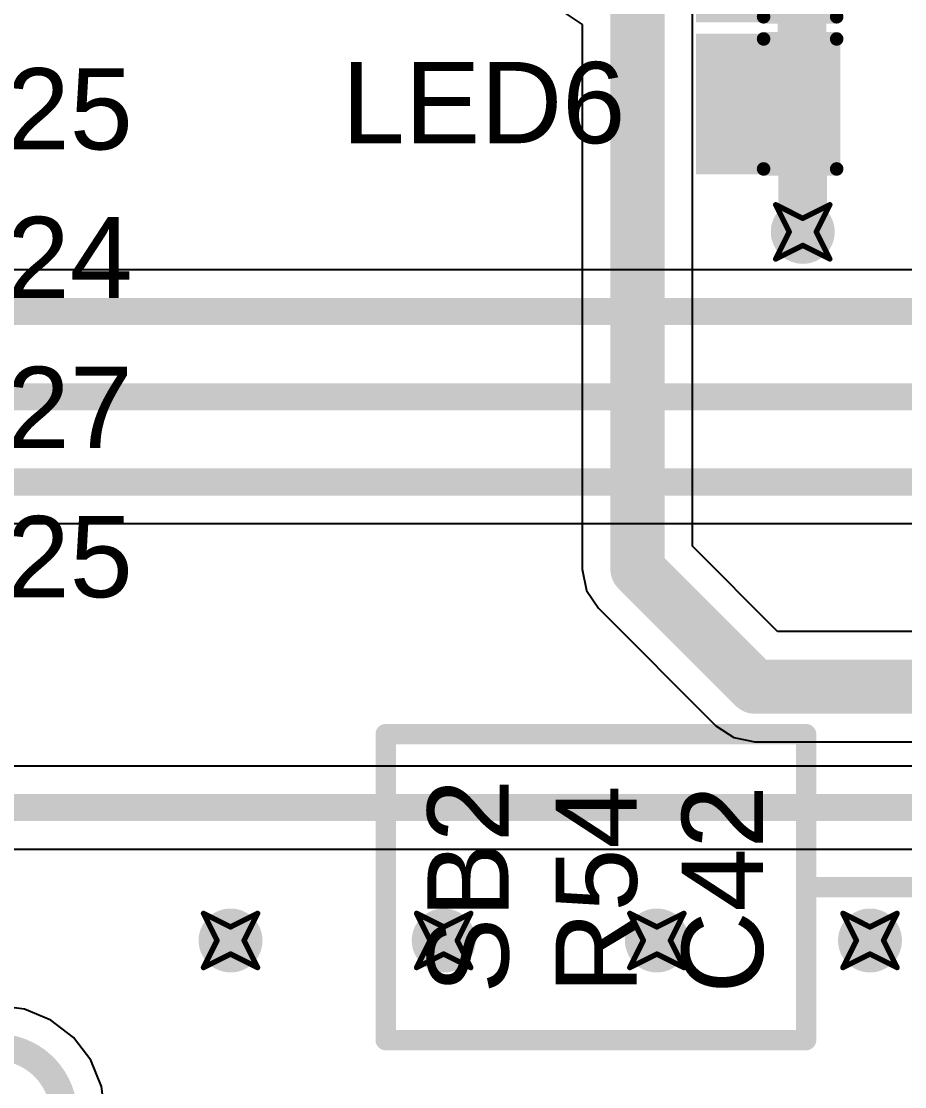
# Model space of a CAD drawing. Header units: inches. Extents: x -0.03 to 9.71, y 0.01 to 4.44.
# Drawn here: x 1.3794 to 1.7057, y 1.5208 to 1.9142 of the extents above; entities that cross this region are included whole.
import ezdxf

# ---------------------------------------------------------------- set-up
doc = ezdxf.new("R2010")
doc.units = ezdxf.units.IN
doc.header["$MEASUREMENT"] = 0
for name, color, linetype in [('Bottom Layer', 5, 'Continuous'), ('Drill Drawing', 1, 'Continuous'), ('Layer 1', 16, 'Continuous'), ('Layer 2', 76, 'Continuous'), ('Top Layer', 1, 'Continuous'), ('Top Overlay', 2, 'Continuous'), ('Top Paste', 8, 'Continuous'), ('Top Solder', 216, 'Continuous'), ('Via Holes', 16, 'Continuous')]:
    doc.layers.add(name, color=color, linetype=linetype)
doc.styles.add('Arial', font='', dxfattribs={"height": 0.2})
doc.styles.get('Arial').set_extended_font_data('Arial')

# ---------------------------------------------------------------- blocks, each defined once
blk = doc.blocks.new('LED_0603_97')
at = {"layer": 'Top Layer'}
for points in [[(-0.03937, 0.01969), (-0.01969, 0.01969), (-0.01969, -0.01969), (-0.03937, -0.01969)], [(0.01969, 0.01969), (0.03937, 0.01969), (0.03937, -0.01969), (0.01969, -0.01969)]]:
    blk.add_hatch(color=1, dxfattribs=at).paths.add_polyline_path(points)
at = {"layer": 'Top Overlay'}
blk.add_hatch(color=2, dxfattribs=at).paths.add_polyline_path([(0.044, -0.026), (0.069, -0.026), (0.069, 0.026), (0.044, 0.026)])
at = {"layer": 'Top Paste'}
for points in [[(-0.03937, 0.01969), (-0.01969, 0.01969), (-0.01969, -0.01969), (-0.03937, -0.01969)], [(0.01969, 0.01969), (0.03937, 0.01969), (0.03937, -0.01969), (0.01969, -0.01969)]]:
    blk.add_hatch(color=8, dxfattribs=at).paths.add_polyline_path(points)
at = {"layer": 'Top Solder'}
for points in [[(-0.04337, 0.02369), (-0.01569, 0.02369), (-0.01569, -0.02369), (-0.04337, -0.02369)], [(0.01569, 0.02369), (0.04337, 0.02369), (0.04337, -0.02369), (0.01569, -0.02369)]]:
    blk.add_hatch(color=216, dxfattribs=at).paths.add_polyline_path(points)
at = {"layer": 'Top Overlay', "const_width": 0.005}
for points in [[(-0.017, 0.024), (-0.044, 0.024)], [(-0.044, 0.024), (-0.044, -0.024)], [(0.044, 0.024), (0.017, 0.024)], [(0.044, 0.024), (0.044, -0.024)], [(-0.017, -0.024), (-0.044, -0.024)], [(0.044, -0.024), (0.017, -0.024)]]:
    blk.add_lwpolyline(points, dxfattribs=at)
at = {"layer": 'Top Overlay', "const_width": 0.0025}
for points in [[(-0.04525, 0.024, 1), (-0.04275, 0.024, 1)], [(-0.04525, 0.024, 1), (-0.04275, 0.024, 1)], [(-0.01825, 0.024, 1), (-0.01575, 0.024, 1)], [(0.01575, 0.024, 1), (0.01825, 0.024, 1)], [(0.04275, 0.024, 1), (0.04525, 0.024, 1)], [(0.04275, 0.024, 1), (0.04525, 0.024, 1)], [(-0.04525, -0.024, 1), (-0.04275, -0.024, 1)], [(-0.04525, -0.024, 1), (-0.04275, -0.024, 1)], [(-0.01825, -0.024, 1), (-0.01575, -0.024, 1)], [(0.01575, -0.024, 1), (0.01825, -0.024, 1)], [(0.04275, -0.024, 1), (0.04525, -0.024, 1)], [(0.04275, -0.024, 1), (0.04525, -0.024, 1)]]:
    blk.add_lwpolyline(points, format="xyb", close=True, dxfattribs=at)
blk = doc.blocks.new('LED_0603_98')
at = {"layer": 'Top Layer'}
for points in [[(-0.03937, 0.01969), (-0.01969, 0.01969), (-0.01969, -0.01969), (-0.03937, -0.01969)], [(0.01969, 0.01969), (0.03937, 0.01969), (0.03937, -0.01969), (0.01969, -0.01969)]]:
    blk.add_hatch(color=1, dxfattribs=at).paths.add_polyline_path(points)
at = {"layer": 'Top Overlay'}
blk.add_hatch(color=2, dxfattribs=at).paths.add_polyline_path([(0.044, -0.026), (0.069, -0.026), (0.069, 0.026), (0.044, 0.026)])
at = {"layer": 'Top Paste'}
for points in [[(-0.03937, 0.01969), (-0.01969, 0.01969), (-0.01969, -0.01969), (-0.03937, -0.01969)], [(0.01969, 0.01969), (0.03937, 0.01969), (0.03937, -0.01969), (0.01969, -0.01969)]]:
    blk.add_hatch(color=8, dxfattribs=at).paths.add_polyline_path(points)
at = {"layer": 'Top Solder'}
for points in [[(-0.04337, 0.02369), (-0.01569, 0.02369), (-0.01569, -0.02369), (-0.04337, -0.02369)], [(0.01569, 0.02369), (0.04337, 0.02369), (0.04337, -0.02369), (0.01569, -0.02369)]]:
    blk.add_hatch(color=216, dxfattribs=at).paths.add_polyline_path(points)
at = {"layer": 'Top Overlay', "const_width": 0.005}
for points in [[(-0.017, 0.024), (-0.044, 0.024)], [(-0.044, 0.024), (-0.044, -0.024)], [(0.044, 0.024), (0.017, 0.024)], [(0.044, 0.024), (0.044, -0.024)], [(-0.017, -0.024), (-0.044, -0.024)], [(0.044, -0.024), (0.017, -0.024)]]:
    blk.add_lwpolyline(points, dxfattribs=at)
at = {"layer": 'Top Overlay', "const_width": 0.0025}
for points in [[(-0.04525, 0.024, 1), (-0.04275, 0.024, 1)], [(-0.04525, 0.024, 1), (-0.04275, 0.024, 1)], [(-0.01825, 0.024, 1), (-0.01575, 0.024, 1)], [(0.01575, 0.024, 1), (0.01825, 0.024, 1)], [(0.04275, 0.024, 1), (0.04525, 0.024, 1)], [(0.04275, 0.024, 1), (0.04525, 0.024, 1)], [(-0.04525, -0.024, 1), (-0.04275, -0.024, 1)], [(-0.04525, -0.024, 1), (-0.04275, -0.024, 1)], [(-0.01825, -0.024, 1), (-0.01575, -0.024, 1)], [(0.01575, -0.024, 1), (0.01825, -0.024, 1)], [(0.04275, -0.024, 1), (0.04525, -0.024, 1)], [(0.04275, -0.024, 1), (0.04525, -0.024, 1)]]:
    blk.add_lwpolyline(points, format="xyb", close=True, dxfattribs=at)

msp = doc.modelspace()

# ---------------------------------------------------------------- hatches: boundary and pattern name
at = {"layer": 'Bottom Layer'}
h = msp.add_hatch(color=5, dxfattribs=at)
edge = h.paths.add_edge_path()
edge.add_arc((1.66807, 1.83646), 0.01181, 0, 360)
h = msp.add_hatch(color=5, dxfattribs=at)
edge = h.paths.add_edge_path()
edge.add_arc((1.45669, 1.5748), 0.01181, 0, 360)
h = msp.add_hatch(color=5, dxfattribs=at)
edge = h.paths.add_edge_path()
edge.add_arc((1.53543, 1.5748), 0.01181, 0, 360)
h = msp.add_hatch(color=5, dxfattribs=at)
edge = h.paths.add_edge_path()
edge.add_arc((1.61417, 1.5748), 0.01181, 0, 360)
h = msp.add_hatch(color=5, dxfattribs=at)
edge = h.paths.add_edge_path()
edge.add_arc((1.69291, 1.5748), 0.01181, 0, 360)
at = {"layer": 'Layer 1'}
h = msp.add_hatch(color=16, dxfattribs=at)
edge = h.paths.add_edge_path()
edge.add_arc((1.66807, 1.83646), 0.01181, 0, 360)
h = msp.add_hatch(color=16, dxfattribs=at)
edge = h.paths.add_edge_path()
edge.add_arc((1.45669, 1.5748), 0.01181, 0, 360)
h = msp.add_hatch(color=16, dxfattribs=at)
edge = h.paths.add_edge_path()
edge.add_arc((1.53543, 1.5748), 0.01181, 0, 360)
h = msp.add_hatch(color=16, dxfattribs=at)
edge = h.paths.add_edge_path()
edge.add_arc((1.61417, 1.5748), 0.01181, 0, 360)
h = msp.add_hatch(color=16, dxfattribs=at)
edge = h.paths.add_edge_path()
edge.add_arc((1.69291, 1.5748), 0.01181, 0, 360)
at = {"layer": 'Layer 2'}
h = msp.add_hatch(color=76, dxfattribs=at)
edge = h.paths.add_edge_path()
edge.add_arc((1.66807, 1.83646), 0.01181, 0, 360)
h = msp.add_hatch(color=76, dxfattribs=at)
edge = h.paths.add_edge_path()
edge.add_arc((1.45669, 1.5748), 0.01181, 0, 360)
h = msp.add_hatch(color=76, dxfattribs=at)
edge = h.paths.add_edge_path()
edge.add_arc((1.53543, 1.5748), 0.01181, 0, 360)
h = msp.add_hatch(color=76, dxfattribs=at)
edge = h.paths.add_edge_path()
edge.add_arc((1.61417, 1.5748), 0.01181, 0, 360)
h = msp.add_hatch(color=76, dxfattribs=at)
edge = h.paths.add_edge_path()
edge.add_arc((1.69291, 1.5748), 0.01181, 0, 360)
at = {"layer": 'Top Layer'}
h = msp.add_hatch(color=1, dxfattribs=at)
edge = h.paths.add_edge_path()
edge.add_arc((1.66807, 1.83646), 0.01181, 0, 360)
h = msp.add_hatch(color=1, dxfattribs=at)
edge = h.paths.add_edge_path()
edge.add_arc((1.45669, 1.5748), 0.01181, 0, 360)
h = msp.add_hatch(color=1, dxfattribs=at)
edge = h.paths.add_edge_path()
edge.add_arc((1.53543, 1.5748), 0.01181, 0, 360)
h = msp.add_hatch(color=1, dxfattribs=at)
edge = h.paths.add_edge_path()
edge.add_arc((1.61417, 1.5748), 0.01181, 0, 360)
h = msp.add_hatch(color=1, dxfattribs=at)
edge = h.paths.add_edge_path()
edge.add_arc((1.69291, 1.5748), 0.01181, 0, 360)
at = {"layer": 'Via Holes'}
h = msp.add_hatch(color=7, dxfattribs=at)
edge = h.paths.add_edge_path()
edge.add_arc((1.66807, 1.83646), 0.00591, 0, 360)
h = msp.add_hatch(color=7, dxfattribs=at)
edge = h.paths.add_edge_path()
edge.add_arc((1.45669, 1.5748), 0.00591, 0, 360)
h = msp.add_hatch(color=7, dxfattribs=at)
edge = h.paths.add_edge_path()
edge.add_arc((1.53543, 1.5748), 0.00591, 0, 360)
h = msp.add_hatch(color=7, dxfattribs=at)
edge = h.paths.add_edge_path()
edge.add_arc((1.61417, 1.5748), 0.00591, 0, 360)
h = msp.add_hatch(color=7, dxfattribs=at)
edge = h.paths.add_edge_path()
edge.add_arc((1.69291, 1.5748), 0.00591, 0, 360)

# ---------------------------------------------------------------- linework, layer by layer
at = {"layer": 'Bottom Layer'}
for p, q in [((1.89705, 1.82238), (0.72815, 1.82238)), ((0.88029, 1.7288), (1.96004, 1.7288)), ((1.77612, 1.63915), (0.88641, 1.63915)), ((0.88008, 1.60857), (2.52201, 1.60857))]:
    msp.add_line(p, q, dxfattribs=at)
at = {"layer": 'Bottom Layer', "const_width": 0.01}
for points in [[(0.7126, 1.80709), (1.9126, 1.80709)], [(0.74409, 1.77559), (1.94409, 1.77559)], [(0.77559, 1.7441), (1.97559, 1.7441)], [(0.88008, 1.62386), (2.53331, 1.62386)]]:
    msp.add_lwpolyline(points, dxfattribs=at)
at = {"layer": 'Drill Drawing', "const_width": 0.002}
for points in [[(1.65807, 1.84646), (1.66807, 1.84146)], [(1.65807, 1.84646), (1.66307, 1.83646)], [(1.66807, 1.84146), (1.67807, 1.84646)], [(1.67307, 1.83646), (1.67807, 1.84646)], [(1.65807, 1.82646), (1.66307, 1.83646)], [(1.67307, 1.83646), (1.67807, 1.82646)], [(1.65807, 1.82646), (1.66807, 1.83146)], [(1.66807, 1.83146), (1.67807, 1.82646)], [(1.44669, 1.5848), (1.45669, 1.5798)], [(1.44669, 1.5848), (1.45169, 1.5748)], [(1.45669, 1.5798), (1.46669, 1.5848)], [(1.46169, 1.5748), (1.46669, 1.5848)], [(1.52543, 1.5848), (1.53543, 1.5798)], [(1.52543, 1.5848), (1.53043, 1.5748)], [(1.53543, 1.5798), (1.54543, 1.5848)], [(1.54043, 1.5748), (1.54543, 1.5848)], [(1.60417, 1.5848), (1.61417, 1.5798)], [(1.60417, 1.5848), (1.60917, 1.5748)], [(1.61417, 1.5798), (1.62417, 1.5848)], [(1.61917, 1.5748), (1.62417, 1.5848)], [(1.68291, 1.5848), (1.69291, 1.5798)], [(1.68291, 1.5848), (1.68791, 1.5748)], [(1.69291, 1.5798), (1.70291, 1.5848)], [(1.69791, 1.5748), (1.70291, 1.5848)], [(1.44669, 1.5648), (1.45169, 1.5748)], [(1.46169, 1.5748), (1.46669, 1.5648)], [(1.52543, 1.5648), (1.53043, 1.5748)], [(1.54043, 1.5748), (1.54543, 1.5648)], [(1.60417, 1.5648), (1.60917, 1.5748)], [(1.61917, 1.5748), (1.62417, 1.5648)], [(1.68291, 1.5648), (1.68791, 1.5748)], [(1.69791, 1.5748), (1.70291, 1.5648)], [(1.44669, 1.5648), (1.45669, 1.5698)], [(1.45669, 1.5698), (1.46669, 1.5648)], [(1.52543, 1.5648), (1.53543, 1.5698)], [(1.53543, 1.5698), (1.54543, 1.5648)], [(1.60417, 1.5648), (1.61417, 1.5698)], [(1.61417, 1.5698), (1.62417, 1.5648)], [(1.68291, 1.5648), (1.69291, 1.5698)], [(1.69291, 1.5698), (1.70291, 1.5648)]]:
    msp.add_lwpolyline(points, dxfattribs=at)
at = {"layer": 'Drill Drawing', "const_width": 0.001}
for points in [[(1.65757, 1.84646, 1), (1.65857, 1.84646, 1)], [(1.65757, 1.84646, 1), (1.65857, 1.84646, 1)], [(1.67757, 1.84646, 1), (1.67857, 1.84646, 1)], [(1.67757, 1.84646, 1), (1.67857, 1.84646, 1)], [(1.66757, 1.84146, 1), (1.66857, 1.84146, 1)], [(1.66757, 1.84146, 1), (1.66857, 1.84146, 1)], [(1.66257, 1.83646, 1), (1.66357, 1.83646, 1)], [(1.66257, 1.83646, 1), (1.66357, 1.83646, 1)], [(1.67257, 1.83646, 1), (1.67357, 1.83646, 1)], [(1.67257, 1.83646, 1), (1.67357, 1.83646, 1)], [(1.66757, 1.83146, 1), (1.66857, 1.83146, 1)], [(1.66757, 1.83146, 1), (1.66857, 1.83146, 1)], [(1.65757, 1.82646, 1), (1.65857, 1.82646, 1)], [(1.65757, 1.82646, 1), (1.65857, 1.82646, 1)], [(1.67757, 1.82646, 1), (1.67857, 1.82646, 1)], [(1.67757, 1.82646, 1), (1.67857, 1.82646, 1)], [(1.44619, 1.5848, 1), (1.44719, 1.5848, 1)], [(1.44619, 1.5848, 1), (1.44719, 1.5848, 1)], [(1.46619, 1.5848, 1), (1.46719, 1.5848, 1)], [(1.46619, 1.5848, 1), (1.46719, 1.5848, 1)], [(1.52493, 1.5848, 1), (1.52593, 1.5848, 1)], [(1.52493, 1.5848, 1), (1.52593, 1.5848, 1)], [(1.54493, 1.5848, 1), (1.54593, 1.5848, 1)], [(1.54493, 1.5848, 1), (1.54593, 1.5848, 1)], [(1.60367, 1.5848, 1), (1.60467, 1.5848, 1)], [(1.60367, 1.5848, 1), (1.60467, 1.5848, 1)], [(1.62367, 1.5848, 1), (1.62467, 1.5848, 1)], [(1.62367, 1.5848, 1), (1.62467, 1.5848, 1)], [(1.68241, 1.5848, 1), (1.68341, 1.5848, 1)], [(1.68241, 1.5848, 1), (1.68341, 1.5848, 1)], [(1.70241, 1.5848, 1), (1.70341, 1.5848, 1)], [(1.70241, 1.5848, 1), (1.70341, 1.5848, 1)], [(1.45619, 1.5798, 1), (1.45719, 1.5798, 1)], [(1.45619, 1.5798, 1), (1.45719, 1.5798, 1)], [(1.53493, 1.5798, 1), (1.53593, 1.5798, 1)], [(1.53493, 1.5798, 1), (1.53593, 1.5798, 1)], [(1.61367, 1.5798, 1), (1.61467, 1.5798, 1)], [(1.61367, 1.5798, 1), (1.61467, 1.5798, 1)], [(1.69241, 1.5798, 1), (1.69341, 1.5798, 1)], [(1.69241, 1.5798, 1), (1.69341, 1.5798, 1)], [(1.45119, 1.5748, 1), (1.45219, 1.5748, 1)], [(1.45119, 1.5748, 1), (1.45219, 1.5748, 1)], [(1.46119, 1.5748, 1), (1.46219, 1.5748, 1)], [(1.46119, 1.5748, 1), (1.46219, 1.5748, 1)], [(1.52993, 1.5748, 1), (1.53093, 1.5748, 1)], [(1.52993, 1.5748, 1), (1.53093, 1.5748, 1)], [(1.53993, 1.5748, 1), (1.54093, 1.5748, 1)], [(1.53993, 1.5748, 1), (1.54093, 1.5748, 1)], [(1.60867, 1.5748, 1), (1.60967, 1.5748, 1)], [(1.60867, 1.5748, 1), (1.60967, 1.5748, 1)], [(1.61867, 1.5748, 1), (1.61967, 1.5748, 1)], [(1.61867, 1.5748, 1), (1.61967, 1.5748, 1)], [(1.68741, 1.5748, 1), (1.68841, 1.5748, 1)], [(1.68741, 1.5748, 1), (1.68841, 1.5748, 1)], [(1.69741, 1.5748, 1), (1.69841, 1.5748, 1)], [(1.69741, 1.5748, 1), (1.69841, 1.5748, 1)], [(1.45619, 1.5698, 1), (1.45719, 1.5698, 1)], [(1.45619, 1.5698, 1), (1.45719, 1.5698, 1)], [(1.53493, 1.5698, 1), (1.53593, 1.5698, 1)], [(1.53493, 1.5698, 1), (1.53593, 1.5698, 1)], [(1.61367, 1.5698, 1), (1.61467, 1.5698, 1)], [(1.61367, 1.5698, 1), (1.61467, 1.5698, 1)], [(1.69241, 1.5698, 1), (1.69341, 1.5698, 1)], [(1.69241, 1.5698, 1), (1.69341, 1.5698, 1)], [(1.44619, 1.5648, 1), (1.44719, 1.5648, 1)], [(1.44619, 1.5648, 1), (1.44719, 1.5648, 1)], [(1.46619, 1.5648, 1), (1.46719, 1.5648, 1)], [(1.46619, 1.5648, 1), (1.46719, 1.5648, 1)], [(1.52493, 1.5648, 1), (1.52593, 1.5648, 1)], [(1.52493, 1.5648, 1), (1.52593, 1.5648, 1)], [(1.54493, 1.5648, 1), (1.54593, 1.5648, 1)], [(1.54493, 1.5648, 1), (1.54593, 1.5648, 1)], [(1.60367, 1.5648, 1), (1.60467, 1.5648, 1)], [(1.60367, 1.5648, 1), (1.60467, 1.5648, 1)], [(1.62367, 1.5648, 1), (1.62467, 1.5648, 1)], [(1.62367, 1.5648, 1), (1.62467, 1.5648, 1)], [(1.68241, 1.5648, 1), (1.68341, 1.5648, 1)], [(1.68241, 1.5648, 1), (1.68341, 1.5648, 1)], [(1.70241, 1.5648, 1), (1.70341, 1.5648, 1)], [(1.70241, 1.5648, 1), (1.70341, 1.5648, 1)]]:
    msp.add_lwpolyline(points, format="xyb", close=True, dxfattribs=at)
at = {"layer": 'Top Layer'}
for p, q in [((1.62739, 1.72035), (1.62739, 1.96434)), ((1.57996, 1.9175), (1.58661, 1.91306)), ((1.58661, 1.91306), (1.58661, 1.7119)), ((1.6588, 1.68894), (1.62739, 1.72035)), ((1.58661, 1.7119), (1.58816, 1.70409)), ((1.58816, 1.70409), (1.59258, 1.69748)), ((1.59258, 1.69748), (1.63594, 1.65412)), ((1.77371, 1.68894), (1.6588, 1.68894)), ((1.63594, 1.65412), (1.64255, 1.6497)), ((1.64255, 1.6497), (1.65035, 1.64815)), ((1.65035, 1.64815), (1.77371, 1.64815)), ((1.38052, 1.5494), (1.37008, 1.55078)), ((1.39025, 1.54537), (1.38052, 1.5494)), ((1.39861, 1.53896), (1.39025, 1.54537)), ((1.40502, 1.53061), (1.39861, 1.53896)), ((1.40905, 1.52088), (1.40502, 1.53061)), ((1.41042, 1.51043), (1.40905, 1.52088))]:
    msp.add_line(p, q, dxfattribs=at)
for points, const_width in [([(1.607, 1.7119), (1.607, 1.97682)], 0.02), ([(1.66782, 1.8837), (1.66782, 1.92403)], 0.018), ([(1.66807, 1.8367), (1.66807, 1.8837)], 0.018), ([(1.607, 1.7119), (1.65035, 1.66854)], 0.02), ([(1.65035, 1.66854), (1.78148, 1.66854)], 0.02)]:
    msp.add_lwpolyline(points, dxfattribs=dict(at, const_width=const_width))
for points, const_width in [([(1.66332, 1.8837, 1), (1.67232, 1.8837, 1)], 0.009), ([(1.66357, 1.8837, 1), (1.67257, 1.8837, 1)], 0.009), ([(1.66357, 1.8367, 1), (1.67257, 1.8367, 1)], 0.009), ([(1.602, 1.7119, 1), (1.612, 1.7119, 1)], 0.01), ([(1.602, 1.7119, 1), (1.612, 1.7119, 1)], 0.01), ([(1.64535, 1.66854, 1), (1.65535, 1.66854, 1)], 0.01), ([(1.64535, 1.66854, 1), (1.65535, 1.66854, 1)], 0.01)]:
    msp.add_lwpolyline(points, format="xyb", close=True, dxfattribs=dict(at, const_width=const_width))
at = {"layer": 'Top Layer', "const_width": 0.01}
msp.add_lwpolyline([(1.37008, 1.53543, -0.414214), (1.39508, 1.51043)], format="xyb", dxfattribs=at)
at = {"layer": 'Top Overlay', "const_width": 0.0075}
for points in [[(1.514, 1.651), (1.6693, 1.651)], [(1.514, 1.538), (1.514, 1.651)], [(1.6693, 1.538), (1.6693, 1.651)], [(1.6693, 1.5945), (1.72463, 1.5945)], [(1.514, 1.538), (1.6693, 1.538)]]:
    msp.add_lwpolyline(points, dxfattribs=at)
at = {"layer": 'Top Overlay', "const_width": 0.00375}
for points in [[(1.51212, 1.651, 1), (1.51588, 1.651, 1)], [(1.51212, 1.651, 1), (1.51588, 1.651, 1)], [(1.66742, 1.651, 1), (1.67117, 1.651, 1)], [(1.66742, 1.651, 1), (1.67117, 1.651, 1)], [(1.66742, 1.5945, 1), (1.67117, 1.5945, 1)], [(1.51212, 1.538, 1), (1.51588, 1.538, 1)], [(1.51212, 1.538, 1), (1.51588, 1.538, 1)], [(1.66742, 1.538, 1), (1.67117, 1.538, 1)], [(1.66742, 1.538, 1), (1.67117, 1.538, 1)]]:
    msp.add_lwpolyline(points, format="xyb", close=True, dxfattribs=at)

# ---------------------------------------------------------------- block references
at = {"rotation": 180}
for name, p in [('LED_0603_98', (1.6976, 1.93988)), ('LED_0603_97', (1.6976, 1.8837))]:
    msp.add_blockref(name, p, dxfattribs=at)

# ---------------------------------------------------------------- texts
at = {"layer": 'Top Overlay', "style": 'Arial'}
for s, p in [('C25', (1.34371, 1.8669)), ('LED6', (1.49772, 1.86919)), ('C24', (1.34371, 1.81201)), ('R27', (1.34371, 1.75665)), ('R25', (1.34371, 1.70154))]:
    msp.add_text(s, height=0.03, dxfattribs=at).set_placement(p)
for s, p in [('SB2', (1.55939, 1.5552)), ('R54', (1.60676, 1.5552)), ('C42', (1.65339, 1.5552))]:
    msp.add_text(s, height=0.03, rotation=90, dxfattribs=at).set_placement(p)

doc.saveas('drawing.dxf')
